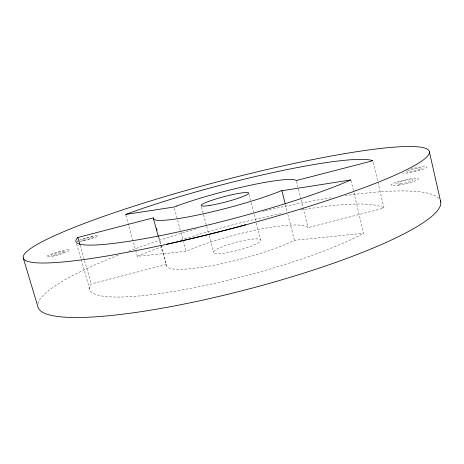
<?xml version="1.0" encoding="UTF-8"?>
<svg xmlns="http://www.w3.org/2000/svg" width="464" height="464" viewBox="0 0 464 464"><rect width="100%" height="100%" fill="white"/><g stroke="black" fill="none" stroke-linecap="round" stroke-linejoin="round"><path stroke-width="0.35" stroke-dasharray="2.32 1.74" d="M158.99 237.278L166.332 265.025A73.44 12.418 -14.7 0 0 213.753 265.269A73.44 12.418 -14.7 0 0 293.474 240.787L294.408 240.323L363.66 233.282L353.881 192.572M166.472 264.451L91.28 283.922L90.845 284.571A153.555 26.274 -14.7 0 0 187.665 288.927A153.555 26.274 -14.7 0 0 363.66 233.282M125.814 215.134L137.332 256.296L186.087 251.337L188.459 250.305A73.44 12.418 -14.7 0 1 261.441 228.967A73.44 12.418 -14.7 0 1 308.003 227.633L384.03 208.11L373.189 162.139M137.332 256.296L139.281 255.473A153.555 26.274 -14.7 0 1 164.088 245.897M76.653 244.099L89.732 289.24M80.057 245.096L91.28 283.922M158.578 237.382L166.39 265.768M174.435 208.4L180.827 231.948M181.012 232.638L186.087 251.337M201.469 206.985L203.336 213.985M203.522 214.681L208.939 234.987M209.125 235.683L213.602 252.486M248.936 194.306L250.925 202.008M251.105 202.704L256.163 222.308M256.343 223.01L260.681 239.813M285.377 204.543L287.146 211.555M287.854 214.362L294.408 240.323M296.508 181.349L300.892 198.934M301.072 199.642L308.09 227.778M351.016 180.641L353.713 191.87M37.92 303.897A208.127 36.053 -14.7 0 1 119.944 254.521M128.534 251.239A208.127 36.053 -14.7 0 1 197.067 228.532M262.827 211.259A208.127 36.053 -14.7 0 1 264.724 210.824M265.356 210.673A208.127 36.053 -14.7 0 1 268.517 209.954M269.149 209.809A208.127 36.053 -14.7 0 1 333.361 197.403M345.048 195.669A208.127 36.053 -14.7 0 1 438.892 198.406M180.554 240.219A153.555 26.274 -14.7 0 1 282.849 213.33M300.684 210.059A153.555 26.274 -14.7 0 1 384.03 208.11M407.578 170.851A7.871 1.015 -13.1 0 1 420.61 167.951A7.871 1.015 -13.1 0 1 414.311 170.943A7.871 1.015 -13.1 0 1 406.899 171.17M410.35 169.151A13.12 1.699 -13.1 0 1 425.877 166.651A13.12 1.699 -13.1 0 1 419.531 170.294A13.12 1.699 -13.1 0 1 402.949 173.391M79.321 240.213A10.684 1.218 -15.8 0 1 94.383 235.799A10.684 1.218 -15.8 0 1 94.807 237.539A10.684 1.218 -15.8 0 1 79.669 241.651M78.254 241.761A10.684 1.218 -15.8 0 1 78.045 240.857M222.424 253.327A24.401 4.112 -14.7 0 0 260.553 240.955A24.401 4.112 -14.7 0 0 228.613 244.476A24.401 4.112 -14.7 0 0 222.424 253.327M400.258 183.953A8.456 1.183 -13 0 0 412.879 180.107A8.456 1.183 -13 0 0 400.786 181.731A8.456 1.183 -13 0 0 400.258 183.953M54.276 255.183A7.204 0.864 -16.1 0 0 65.07 251.442A7.204 0.864 -16.1 0 0 55.141 253.39A7.204 0.864 -16.1 0 0 54.276 255.183M84.21 240.248A6.711 0.766 -15.8 0 0 94.111 236.849A6.711 0.766 -15.8 0 0 84.639 238.757A6.711 0.766 -15.8 0 0 84.21 240.248M398.158 185.206A14.094 1.978 -13 0 0 418.406 178.773A14.094 1.978 -13 0 0 397.451 181.853A14.094 1.978 -13 0 0 398.158 185.206M51.852 256.395A12.006 1.438 -16.1 0 0 69.67 250.16A12.006 1.438 -16.1 0 0 52.913 253.512A12.006 1.438 -16.1 0 0 51.852 256.395"/><path stroke-width="0.7" d="M77.853 237.469L77.366 237.957A154.825 17.777 -14.7 0 0 172.509 233.154A154.825 17.777 -14.7 0 0 350.848 179.939L280.882 190.913A74.031 8.398 -14.7 0 1 200.199 214.49A74.031 8.398 -14.7 0 1 153.439 218.179L153.619 217.767L77.853 237.469L79.854 244.406M245.781 224.791L239.685 226.449A209.89 24.401 -14.7 0 1 166.802 244.244L141.276 249.632L110.119 255.473A209.89 24.401 -14.7 0 1 98.849 218.068A209.89 24.401 -14.7 0 1 413.789 146.572A209.89 24.401 -14.7 0 1 248.895 223.967L239.54 226.473A209.873 24.401 -14.7 0 1 166.669 244.267M23.281 257.978L37.978 307.058A208.127 36.053 -14.7 0 0 250.496 288.55A208.127 36.053 -14.7 0 0 440.382 200.726M156.496 228.218L157.07 230.306M153.427 218.689L158.386 236.686M281.839 190.513L285.203 203.841M429.397 151.85L440.725 202.008M176.488 206.103L174.058 207.019L125.622 214.438L127.606 213.707A154.825 17.777 -14.7 0 1 274.937 172.138A154.825 17.777 -14.7 0 1 372.859 160.741L296.258 180.554A74.031 8.398 -14.7 0 0 250.2 185.287A74.031 8.398 -14.7 0 0 176.488 206.103M209.734 205.448A24.598 2.784 -14.7 0 0 248.356 193.714A24.598 2.784 -14.7 0 0 216.555 198.772A24.598 2.784 -14.7 0 0 209.734 205.448"/></g></svg>
